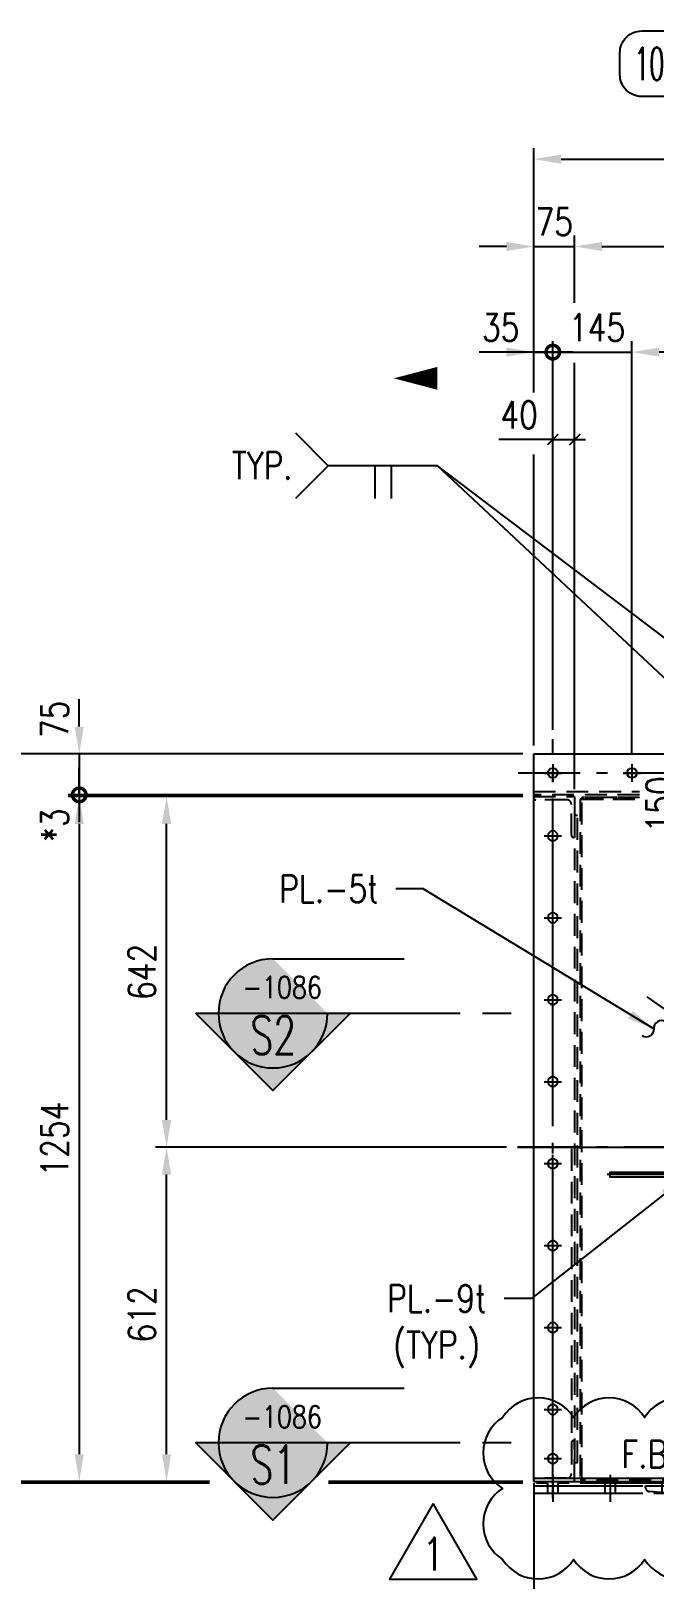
# Model space of a CAD drawing. Header units: millimetres. Extents: x 0 to 232280, y -26939 to 23794.
# Drawn here: x 2657 to 4369, y 2126 to 6376 of the extents above; entities that cross this region are included whole.
import ezdxf
from ezdxf.enums import TextEntityAlignment as Align

# ---------------------------------------------------------------- set-up
doc = ezdxf.new("R2010")
doc.units = ezdxf.units.MM
doc.header["$LTSCALE"] = 30
for name, pattern in [('JNK-CENTER', [34, 30, -1.5, 1, -1.5]), ('JNK-HIDDEN', [3, 2, -1]), ('JNK-PHANTOM', [15, 10, -1, 1, -1, 1, -1])]:
    doc.linetypes.add(name, pattern=pattern)
for name, color, linetype in [('CEN-R', 1, 'JNK-CENTER'), ('CON-C', 4, 'Continuous'), ('CON-G', 3, 'Continuous'), ('CON-W', 7, 'Continuous'), ('CON-Y', 2, 'Continuous'), ('conL-g', 3, 'Continuous'), ('Dim-W', 7, 'Continuous'), ('HID-Y', 2, 'JNK-HIDDEN'), ('PHA-M', 6, 'JNK-PHANTOM'), ('RET PL', 2, 'Continuous'), ('REV-0A', 2, 'Continuous'), ('rev-1', 2, 'Continuous'), ('rev-B', 2, 'Continuous'), ('TXT-Y', 2, 'Continuous')]:
    doc.layers.add(name, color=color, linetype=linetype)
doc.styles.add('SIMPLEX', font='simplex.shx', dxfattribs={"width": 0.8})
doc.dimstyles.new('DIM30_15', dxfattribs={"dimscale": 30, "dimtxt": 2.5, "dimasz": 2.5, "dimexe": 1, "dimexo": 1, "dimgap": 1, "dimtad": 1, "dimdec": 0, "dimlfac": 0.5, "dimdsep": 46, "dimtxsty": 'SIMPLEX', "dimcen": 0, "dimclrd": 7, "dimclre": 7, "dimclrt": 2, "dimadec": 1, "dimazin": 2, "dimtfac": 1, "dimtdec": 0, "dimtix": 1, "dimtmove": 2, "dimatfit": 0, "dimfxl": 1, "dimtolj": 1, "dimtzin": 0, "dimarcsym": 0})
doc.dimstyles.new('DIM30X1.5', dxfattribs={"dimscale": 30, "dimtxt": 2.5, "dimasz": 2.5, "dimexe": 1, "dimexo": 1, "dimgap": 1, "dimtad": 1, "dimdec": 0, "dimlfac": 0.666667, "dimdsep": 46, "dimtxsty": 'SIMPLEX', "dimcen": 0, "dimclrd": 7, "dimclre": 7, "dimclrt": 2, "dimadec": 1, "dimazin": 2, "dimtfac": 1, "dimtdec": 0, "dimtix": 1, "dimtmove": 2, "dimatfit": 0, "dimfxl": 1, "dimtolj": 1, "dimtzin": 0, "dimarcsym": 0})
pattern_1 = [(45, (-8613.555, -3308.335), (-8.41899, 8.41899), [])]

# ---------------------------------------------------------------- blocks, each defined once
blk = doc.blocks.new('A$C2FEE125F')
at = {"layer": 'CEN-R'}
for p, q in [((-16, 0), (16, 0)), ((0, 16), (0, -16))]:
    blk.add_line(p, q, dxfattribs=at)
at = {"layer": 'conL-g'}
blk.add_circle((0, 0), 9, dxfattribs=at)
blk = doc.blocks.new('*D178')
at = {"layer": 'DEFPOINTS', "color": 0, "transparency": 16777216}
for p in [(6160.7, 5784.4), (4150.7, 5658.3), (6160.7, 4269.9)]:
    blk.add_point(p, dxfattribs=at)
at = {"layer": 'TXT-Y', "color": 7, "lineweight": -2, "transparency": 16777216}
for p, q in [((4150.7, 5688.3), (4150.7, 5814.4)), ((4225.7, 5784.4), (6085.7, 5784.4)), ((6160.7, 5636.9), (6160.7, 5814.4)), ((6160.7, 4299.9), (6160.7, 5456.9))]:
    blk.add_line(p, q, dxfattribs=at)
at = {"layer": 'TXT-Y', "color": 7, "transparency": 16777216}
for points in [[(4225.7, 5796.9), (4225.7, 5771.9), (4150.7, 5784.4)], [(6085.7, 5796.9), (6085.7, 5771.9), (6160.7, 5784.4)]]:
    blk.add_solid(points, dxfattribs=at)
at = {"layer": 'TXT-Y', "color": 2, "transparency": 16777216, "char_height": 75, "attachment_point": 5, "style": 'SIMPLEX'}
for s, insert in [('\\A1;{\\Fromans,whgtxt|c129;\\W0.9;1340\\A0;\\Fsimplex|c129;\\W0.8;', (5155.7, 5851.9)), ('\\A1;{\\A0; (O/O CASING)}}', (5155.7, 5697.3))]:
    blk.add_mtext(s, dxfattribs=dict(at, insert=insert))
blk = doc.blocks.new('*D185')
at = {"layer": 'CON-W', "color": 7, "lineweight": -2, "transparency": 16777216}
for p, q in [((4038.2, 5383.5), (4038.2, 6054.4)), ((5185.7, 5970.8), (5185.7, 6054.4)), ((4113.2, 6024.4), (5110.7, 6024.4)), ((4038.2, 4414.5), (4038.2, 5213.6))]:
    blk.add_line(p, q, dxfattribs=at)
at = {"layer": 'CON-W', "color": 7, "transparency": 16777216}
for points in [[(4113.2, 6036.9), (4113.2, 6011.9), (4038.2, 6024.4)], [(5110.7, 6036.9), (5110.7, 6011.9), (5185.7, 6024.4)]]:
    blk.add_solid(points, dxfattribs=at)
at = {"layer": 'DEFPOINTS', "color": 0, "transparency": 16777216}
for p in [(5185.7, 6024.4), (5185.7, 5940.8), (4038.2, 4384.5)]:
    blk.add_point(p, dxfattribs=at)
at = {"layer": 'CON-W', "color": 2, "transparency": 16777216, "insert": (4612, 6091.9), "char_height": 75, "attachment_point": 5, "style": 'SIMPLEX'}
blk.add_mtext('\\A1;765', dxfattribs=at)
blk = doc.blocks.new('_DotSmall')
at = {"color": 0, "linetype": 'ByBlock', "const_width": 0.5}
blk.add_lwpolyline([(-0.0625, 0, 1), (0.0625, 0, 1)], format="xyb", close=True, dxfattribs=at)
blk = doc.blocks.new('*D186')
at = {"layer": 'DEFPOINTS', "color": 0, "transparency": 16777216}
for p in [(4090.7, 5494.4), (4090.7, 4427.1), (4038.2, 4384.5)]:
    blk.add_point(p, dxfattribs=at)
at = {"layer": 'Dim-W', "color": 7, "lineweight": -2, "transparency": 16777216}
for p, q in [((3963.2, 5494.4), (3888.2, 5494.4)), ((4038.2, 5383.5), (4038.2, 5524.4)), ((4038.2, 5494.4), (4090.7, 5494.4)), ((4090.7, 4457.1), (4090.7, 5524.4)), ((4090.7, 5494.4), (4165.7, 5494.4)), ((4038.2, 4414.5), (4038.2, 5213.6))]:
    blk.add_line(p, q, dxfattribs=at)
at = {"layer": 'Dim-W', "color": 7, "transparency": 16777216}
blk.add_solid([(3963.2, 5506.9), (3963.2, 5481.9), (4038.2, 5494.4)], dxfattribs=at)
at = {"layer": 'Dim-W', "color": 7, "lineweight": -2, "transparency": 16777216, "xscale": 75, "yscale": 75, "zscale": 75, "rotation": 180}
blk.add_blockref('_DotSmall', (4090.7, 5494.4), dxfattribs=at)
at = {"layer": 'Dim-W', "color": 2, "transparency": 16777216, "insert": (3947.3, 5561.9), "char_height": 75, "attachment_point": 5, "style": 'SIMPLEX'}
blk.add_mtext('\\A1;35', dxfattribs=at)
blk = doc.blocks.new('*D187')
at = {"layer": 'DEFPOINTS', "color": 0, "transparency": 16777216}
for p in [(4308.2, 5494.4), (4090.7, 4427.1), (4308.2, 4358.5)]:
    blk.add_point(p, dxfattribs=at)
at = {"layer": 'Dim-W', "color": 7, "lineweight": -2, "transparency": 16777216}
for p, q in [((4090.7, 4457.1), (4090.7, 5524.4)), ((4090.7, 5494.4), (4308.2, 5494.4)), ((4308.2, 4388.5), (4308.2, 5524.4))]:
    blk.add_line(p, q, dxfattribs=at)
at = {"layer": 'Dim-W', "color": 7, "lineweight": -2, "transparency": 16777216, "xscale": 75, "yscale": 75, "zscale": 75, "rotation": 180}
blk.add_blockref('_DotSmall', (4090.7, 5494.4), dxfattribs=at)
at = {"layer": 'Dim-W', "color": 2, "transparency": 16777216, "insert": (4212.3, 5561.9), "char_height": 75, "attachment_point": 5, "style": 'SIMPLEX'}
blk.add_mtext('\\A1;145', dxfattribs=at)
blk = doc.blocks.new('_None')
blk = doc.blocks.new('_ArchTick')
at = {"color": 0, "linetype": 'ByBlock', "const_width": 0.15}
blk.add_lwpolyline([(-0.5, -0.5), (0.5, 0.5)], dxfattribs=at)
blk = doc.blocks.new('*D188')
at = {"layer": 'CON-W', "color": 7, "lineweight": -2, "transparency": 16777216}
for p, q in [((4090.7, 4457.1), (4090.7, 5284.4)), ((4150.7, 4294.3), (4150.7, 5284.4)), ((4090.7, 5254.4), (4060.7, 5254.4)), ((4090.7, 5254.4), (4150.7, 5254.4)), ((4150.7, 5254.4), (4180.7, 5254.4))]:
    blk.add_line(p, q, dxfattribs=at)
at = {"layer": 'DEFPOINTS', "color": 0, "transparency": 16777216}
for p in [(4150.7, 5254.4), (4090.7, 4427.1), (4150.7, 4264.3)]:
    blk.add_point(p, dxfattribs=at)
at = {"layer": 'CON-W', "color": 7, "lineweight": -2, "transparency": 16777216, "xscale": 30, "yscale": 30, "zscale": 30}
blk.add_blockref('_ArchTick', (4090.7, 5254.4), dxfattribs=at)
at = {"layer": 'CON-W', "color": 7, "lineweight": -2, "transparency": 16777216, "xscale": 30, "yscale": 30, "zscale": 30, "rotation": 180}
blk.add_blockref('_ArchTick', (4150.7, 5254.4), dxfattribs=at)
at = {"layer": 'CON-W', "color": 2, "transparency": 16777216, "insert": (3998.2, 5321.9), "char_height": 75, "attachment_point": 5, "style": 'SIMPLEX'}
blk.add_mtext('\\A1;40', dxfattribs=at)
blk = doc.blocks.new('*D189')
at = {"layer": 'CON-W', "color": 7, "lineweight": -2, "transparency": 16777216}
for p, q in [((3963.2, 5784.4), (3888.2, 5784.4)), ((4038.2, 5524.4), (4038.2, 5814.4)), ((4038.2, 5784.4), (4150.7, 5784.4)), ((4150.7, 5688.3), (4150.7, 5814.4)), ((4225.7, 5784.4), (4300.7, 5784.4)), ((4038.2, 4414.5), (4038.2, 5213.6))]:
    blk.add_line(p, q, dxfattribs=at)
at = {"layer": 'CON-W', "color": 7, "transparency": 16777216}
for points in [[(3963.2, 5796.9), (3963.2, 5771.9), (4038.2, 5784.4)], [(4225.7, 5796.9), (4225.7, 5771.9), (4150.7, 5784.4)]]:
    blk.add_solid(points, dxfattribs=at)
at = {"layer": 'DEFPOINTS', "color": 0, "transparency": 16777216}
for p in [(4150.7, 5784.4), (4150.7, 5658.3), (4038.2, 4384.5)]:
    blk.add_point(p, dxfattribs=at)
at = {"layer": 'CON-W', "color": 2, "transparency": 16777216, "insert": (4094.5, 5851.9), "char_height": 75, "attachment_point": 5, "style": 'SIMPLEX'}
blk.add_mtext('\\A1;75', dxfattribs=at)
blk = doc.blocks.new('DUCT-TAG')
at = {"layer": 'CON-G'}
blk.add_lwpolyline([(-9.49, -1), (-9.49, 1, -0.414214), (-7.49, 3), (7.49, 3, -0.414214), (9.49, 1), (9.49, -1, -0.414214), (7.49, -3), (-7.49, -3, -0.414214)], format="xyb", close=True, dxfattribs=at)
at = {"layer": 'CON-G', "style": 'SIMPLEX', "width": 1.246304}
blk.add_attdef('NAME', text='', height=3, dxfattribs=at).set_placement((-8.19, -1.5), (8.19, -1.5), align=Align.FIT)
at = {"layer": 'CON-Y', "style": 'SIMPLEX'}
blk.add_attdef('ELEVATION', text='', height=2, dxfattribs=at).set_placement((0, -6.02), align=Align.CENTER)
blk = doc.blocks.new('*D190')
at = {"layer": 'DEFPOINTS', "color": 0, "transparency": 16777216}
for p in [(4308.2, 5494.4), (4308.2, 5494.4), (6063.2, 5494.4)]:
    blk.add_point(p, dxfattribs=at)
at = {"layer": 'Dim-W', "color": 7, "lineweight": -2, "transparency": 16777216}
blk.add_line((5988.2, 5494.4), (4383.2, 5494.4), dxfattribs=at)
at = {"layer": 'Dim-W', "color": 7, "transparency": 16777216}
for points in [[(4383.2, 5506.9), (4383.2, 5481.9), (4308.2, 5494.4)], [(5988.2, 5506.9), (5988.2, 5481.9), (6063.2, 5494.4)]]:
    blk.add_solid(points, dxfattribs=at)
at = {"layer": 'Dim-W', "color": 2, "transparency": 16777216, "insert": (5185.7, 5561.9), "char_height": 75, "attachment_point": 5, "style": 'SIMPLEX'}
blk.add_mtext('\\A1;9 @130 = 1170', dxfattribs=at)
blk = doc.blocks.new('*D196')
at = {"layer": 'CON-W', "color": 7, "lineweight": -2, "transparency": 16777216}
for p, q in [((3147.5, 2388.7), (2519.3, 2388.7)), ((4008.2, 2388.7), (3474.2, 2388.7)), ((2549.3, 2081.2), (2549.3, 2313.7)), ((3897.1, 2006.2), (2519.3, 2006.2))]:
    blk.add_line(p, q, dxfattribs=at)
at = {"layer": 'CON-W', "color": 7, "transparency": 16777216}
for points in [[(2536.8, 2313.7), (2561.8, 2313.7), (2549.3, 2388.7)], [(2536.8, 2081.2), (2561.8, 2081.2), (2549.3, 2006.2)]]:
    blk.add_solid(points, dxfattribs=at)
at = {"layer": 'DEFPOINTS', "color": 0, "transparency": 16777216}
for p in [(2549.3, 2388.7), (4038.2, 2388.7), (3927.1, 2006.2)]:
    blk.add_point(p, dxfattribs=at)
at = {"layer": 'CON-W', "color": 2, "transparency": 16777216, "insert": (2481.8, 2197.5), "char_height": 75, "attachment_point": 5, "rotation": 90, "style": 'SIMPLEX'}
blk.add_mtext('\\A1;255', dxfattribs=at)
blk = doc.blocks.new('*D197')
at = {"layer": 'CON-W', "color": 7, "lineweight": -2, "transparency": 16777216}
for p, q in [((2549.3, 2468.2), (2549.3, 2543.2)), ((3147.5, 2393.2), (2519.3, 2393.2)), ((3147.5, 2388.7), (2519.3, 2388.7)), ((2549.3, 2388.7), (2549.3, 2393.2)), ((4008.2, 2393.2), (3474.2, 2393.2)), ((4008.2, 2388.7), (3474.2, 2388.7)), ((2549.3, 2313.7), (2549.3, 2238.7))]:
    blk.add_line(p, q, dxfattribs=at)
at = {"layer": 'CON-W', "color": 7, "transparency": 16777216}
for points in [[(2536.8, 2468.2), (2561.8, 2468.2), (2549.3, 2393.2)], [(2536.8, 2313.7), (2561.8, 2313.7), (2549.3, 2388.7)]]:
    blk.add_solid(points, dxfattribs=at)
at = {"layer": 'DEFPOINTS', "color": 0, "transparency": 16777216}
for p in [(2549.3, 2393.2), (4038.2, 2393.2), (4038.2, 2388.7)]:
    blk.add_point(p, dxfattribs=at)
at = {"layer": 'CON-W', "color": 2, "transparency": 16777216, "insert": (2481.8, 2458.2), "char_height": 75, "attachment_point": 5, "rotation": 90, "style": 'SIMPLEX'}
blk.add_mtext('\\A1;*3', dxfattribs=at)
blk = doc.blocks.new('*D198')
at = {"layer": 'CON-W', "color": 7, "lineweight": -2, "transparency": 16777216}
for p, q in [((4008.2, 4391.2), (2519.3, 4391.2)), ((2549.3, 2468.2), (2549.3, 4316.2)), ((3147.5, 2393.2), (2519.3, 2393.2)), ((4008.2, 2393.2), (3474.2, 2393.2))]:
    blk.add_line(p, q, dxfattribs=at)
at = {"layer": 'CON-W', "color": 7, "transparency": 16777216}
for points in [[(2536.8, 4316.2), (2561.8, 4316.2), (2549.3, 4391.2)], [(2536.8, 2468.2), (2561.8, 2468.2), (2549.3, 2393.2)]]:
    blk.add_solid(points, dxfattribs=at)
at = {"layer": 'DEFPOINTS', "color": 0, "transparency": 16777216}
for p in [(2549.3, 4391.2), (4038.2, 4391.2), (4038.2, 2393.2)]:
    blk.add_point(p, dxfattribs=at)
at = {"layer": 'CON-W', "color": 2, "transparency": 16777216, "insert": (2481.8, 3392.2), "char_height": 75, "attachment_point": 5, "rotation": 90, "style": 'SIMPLEX'}
blk.add_mtext('\\A1;1332', dxfattribs=at)
blk = doc.blocks.new('*D199')
at = {"layer": 'CON-W', "color": 7, "lineweight": -2, "transparency": 16777216}
for p, q in [((3963.7, 3311.2), (2999.3, 3311.2)), ((3029.3, 2468.2), (3029.3, 3236.2)), ((3147.5, 2393.2), (2999.3, 2393.2)), ((4008.2, 2393.2), (3474.2, 2393.2))]:
    blk.add_line(p, q, dxfattribs=at)
at = {"layer": 'CON-W', "color": 7, "transparency": 16777216}
for points in [[(3016.8, 3236.2), (3041.8, 3236.2), (3029.3, 3311.2)], [(3016.8, 2468.2), (3041.8, 2468.2), (3029.3, 2393.2)]]:
    blk.add_solid(points, dxfattribs=at)
at = {"layer": 'DEFPOINTS', "color": 0, "transparency": 16777216}
for p in [(3029.3, 3311.2), (3993.7, 3311.2), (4038.2, 2393.2)]:
    blk.add_point(p, dxfattribs=at)
at = {"layer": 'CON-W', "color": 2, "transparency": 16777216, "insert": (2961.8, 2852.2), "char_height": 75, "attachment_point": 5, "rotation": 90, "style": 'SIMPLEX'}
blk.add_mtext('\\A1;612', dxfattribs=at)
blk = doc.blocks.new('*D200')
at = {"layer": 'CON-W', "color": 7, "lineweight": -2, "transparency": 16777216}
for p, q in [((4008.2, 4274.2), (2999.3, 4274.2)), ((3029.3, 3386.2), (3029.3, 4199.2)), ((3963.7, 3311.2), (2999.3, 3311.2))]:
    blk.add_line(p, q, dxfattribs=at)
at = {"layer": 'CON-W', "color": 7, "transparency": 16777216}
for points in [[(3016.8, 4199.2), (3041.8, 4199.2), (3029.3, 4274.2)], [(3016.8, 3386.2), (3041.8, 3386.2), (3029.3, 3311.2)]]:
    blk.add_solid(points, dxfattribs=at)
at = {"layer": 'DEFPOINTS', "color": 0, "transparency": 16777216}
for p in [(3029.3, 4274.2), (4038.2, 4274.2), (3993.7, 3311.2)]:
    blk.add_point(p, dxfattribs=at)
at = {"layer": 'CON-W', "color": 2, "transparency": 16777216, "insert": (2961.8, 3792.7), "char_height": 75, "attachment_point": 5, "rotation": 90, "style": 'SIMPLEX'}
blk.add_mtext('\\A1;642', dxfattribs=at)
blk = doc.blocks.new('*D201')
at = {"layer": 'DEFPOINTS', "color": 0, "transparency": 16777216}
for p in [(4038.2, 4391.2), (2789.3, 4278.7), (4038.2, 4278.7)]:
    blk.add_point(p, dxfattribs=at)
at = {"layer": 'Dim-W', "color": 7, "lineweight": -2, "transparency": 16777216}
for p, q in [((2789.3, 4466.2), (2789.3, 4541.2)), ((4008.2, 4391.2), (2759.3, 4391.2)), ((2789.3, 4391.2), (2789.3, 4278.7)), ((4008.2, 4278.7), (2759.3, 4278.7)), ((2789.3, 4278.7), (2789.3, 4203.7))]:
    blk.add_line(p, q, dxfattribs=at)
at = {"layer": 'Dim-W', "color": 7, "transparency": 16777216}
blk.add_solid([(2776.8, 4466.2), (2801.8, 4466.2), (2789.3, 4391.2)], dxfattribs=at)
at = {"layer": 'Dim-W', "color": 7, "lineweight": -2, "transparency": 16777216, "xscale": 75, "yscale": 75, "zscale": 75, "rotation": 90}
blk.add_blockref('_DotSmall', (2789.3, 4278.7), dxfattribs=at)
at = {"layer": 'Dim-W', "color": 2, "transparency": 16777216, "insert": (2721.8, 4486), "char_height": 75, "attachment_point": 5, "rotation": 90, "style": 'SIMPLEX'}
blk.add_mtext('\\A1;75', dxfattribs=at)
blk = doc.blocks.new('*D202')
at = {"layer": 'DEFPOINTS', "color": 0, "transparency": 16777216}
for p in [(2789.3, 4274.2), (4038.2, 4278.7), (4038.2, 4274.2)]:
    blk.add_point(p, dxfattribs=at)
at = {"layer": 'Dim-W', "color": 7, "lineweight": -2, "transparency": 16777216}
for p, q in [((2789.3, 4278.7), (2789.3, 4353.7)), ((4008.2, 4278.7), (2759.3, 4278.7)), ((4008.2, 4274.2), (2759.3, 4274.2)), ((2789.3, 4278.7), (2789.3, 4274.2)), ((2789.3, 4199.2), (2789.3, 4124.2))]:
    blk.add_line(p, q, dxfattribs=at)
at = {"layer": 'Dim-W', "color": 7, "transparency": 16777216}
blk.add_solid([(2776.8, 4199.2), (2801.8, 4199.2), (2789.3, 4274.2)], dxfattribs=at)
at = {"layer": 'Dim-W', "color": 7, "lineweight": -2, "transparency": 16777216, "xscale": 75, "yscale": 75, "zscale": 75, "rotation": 270}
blk.add_blockref('_DotSmall', (2789.3, 4278.7), dxfattribs=at)
at = {"layer": 'Dim-W', "color": 2, "transparency": 16777216, "insert": (2721.8, 4195.5), "char_height": 75, "attachment_point": 5, "rotation": 90, "style": 'SIMPLEX'}
blk.add_mtext('\\A1;*3', dxfattribs=at)
blk = doc.blocks.new('*D203')
at = {"layer": 'CON-W', "color": 7, "lineweight": -2, "transparency": 16777216}
for p, q in [((4008.2, 4274.2), (2759.3, 4274.2)), ((2789.3, 4199.2), (2789.3, 2468.2)), ((3147.5, 2393.2), (2759.3, 2393.2)), ((4008.2, 2393.2), (3474.2, 2393.2))]:
    blk.add_line(p, q, dxfattribs=at)
at = {"layer": 'CON-W', "color": 7, "transparency": 16777216}
for points in [[(2776.8, 4199.2), (2801.8, 4199.2), (2789.3, 4274.2)], [(2776.8, 2468.2), (2801.8, 2468.2), (2789.3, 2393.2)]]:
    blk.add_solid(points, dxfattribs=at)
at = {"layer": 'DEFPOINTS', "color": 0, "transparency": 16777216}
for p in [(4038.2, 4274.2), (2789.3, 2393.2), (4038.2, 2393.2)]:
    blk.add_point(p, dxfattribs=at)
at = {"layer": 'CON-W', "color": 2, "transparency": 16777216, "insert": (2721.8, 3333.7), "char_height": 75, "attachment_point": 5, "rotation": 90, "style": 'SIMPLEX'}
blk.add_mtext('\\A1;1254', dxfattribs=at)
blk = doc.blocks.new('SECMARK1')
at = {"layer": 'CON-Y'}
h = blk.add_hatch(color=256, dxfattribs=at)
edge = h.paths.add_edge_path()
edge.add_line((21.83, 7.07), (18.29, 3.54))
edge.add_arc((21.83, 0), 5, 45, 135, ccw=False)
edge.add_line((25.36, 3.54), (21.83, 7.07))
h = blk.add_hatch(color=256, dxfattribs=at)
edge = h.paths.add_edge_path()
edge.add_line((14.76, 0), (16.83, 0))
edge.add_arc((21.83, 0), 5, 135, 180, ccw=False)
edge.add_line((18.29, 3.54), (14.76, 0))
edge = h.paths.add_edge_path()
edge.add_arc((21.83, 0), 5, 270, 540)
h = blk.add_hatch(color=256, dxfattribs=at)
edge = h.paths.add_edge_path()
edge.add_line((26.83, 0), (28.9, 0))
edge.add_line((28.9, 0), (25.36, 3.54))
edge.add_arc((21.83, 0), 5, 0, 45, ccw=False)
at = {"layer": 'CON-C'}
blk.add_line((0, 0), (2.63, 0), dxfattribs=at)
blk.add_lwpolyline([(4.67, 0), (28.9, 0), (21.83, 7.07), (14.76, 0)], dxfattribs=at)
at = {"layer": 'CON-Y'}
blk.add_line((21.83, -5), (9.82, -5), dxfattribs=at)
blk.add_arc((21.83, 0), 5, 270, 180, dxfattribs=at)
at = {"layer": 'CON-C', "style": 'SIMPLEX', "width": 0.8}
blk.add_attdef('TAG', text='', height=3.5, dxfattribs=at).set_placement((21.8, 0.58), align=Align.CENTER)
at = {"layer": 'CON-Y', "style": 'SIMPLEX', "width": 0.8}
blk.add_attdef('H0000-0000', text='', height=2, dxfattribs=at).set_placement((24.66, -3.38), align=Align.RIGHT)
blk = doc.blocks.new('*D209')
at = {"layer": 'DEFPOINTS', "color": 0, "transparency": 16777216}
for p in [(4455.4, 4391.2), (4455.4, 4391.2), (4615.7, 4166.2)]:
    blk.add_point(p, dxfattribs=at)
at = {"layer": 'Dim-W', "color": 7, "lineweight": -2, "transparency": 16777216}
for p, q in [((4455.4, 4241.2), (4455.4, 4316.2)), ((4585.7, 4166.2), (4425.4, 4166.2))]:
    blk.add_line(p, q, dxfattribs=at)
at = {"layer": 'Dim-W', "color": 7, "transparency": 16777216}
for points in [[(4442.9, 4316.2), (4467.9, 4316.2), (4455.4, 4391.2)], [(4442.9, 4241.2), (4467.9, 4241.2), (4455.4, 4166.2)]]:
    blk.add_solid(points, dxfattribs=at)
at = {"layer": 'Dim-W', "color": 2, "transparency": 16777216, "insert": (4385, 4252.5), "char_height": 75, "attachment_point": 5, "rotation": 90, "style": 'SIMPLEX'}
blk.add_mtext('\\A1;150', dxfattribs=at)
blk = doc.blocks.new('A$C01CB79A4')
at = {"layer": 'PHA-M'}
h = blk.add_hatch(dxfattribs=at)
h.set_pattern_fill('ANSI31,_O', color=256, scale=3.75)
h.set_pattern_definition(pattern_1)
h.paths.add_polyline_path([(-1717.5, -391.5), (-1717.5, -382.5), (-1792.5, -382.5), (-1867.5, -382.5), (-1867.5, -391.5)])
h = blk.add_hatch(dxfattribs=at)
h.set_pattern_fill('ANSI31,_O', color=256, scale=3.75)
h.set_pattern_definition(pattern_1)
h.paths.add_polyline_path([(-667.5, -382.5), (-592.5, -382.5), (-517.5, -382.5), (-517.5, -391.5), (-667.5, -391.5)])
at = {"layer": 'CON-G'}
for p, q in [((-2235, 13.5), (-1192.5, 13.5)), ((-2235, 4.5), (-1192.5, 4.5)), ((0, 13.5), (-1192.5, 13.5)), ((0, 4.5), (-1192.5, 4.5))]:
    blk.add_line(p, q, dxfattribs=at)
at = {"layer": 'PHA-M'}
for p, q in [((-2235, 0), (-2235, -382.5)), ((-2182.5, 23.2), (-2182.5, -50.9)), ((-2182.5, 23.2), (-2182.5, -50.9)), ((-2182.5, 17.1), (-2182.5, -49.3)), ((-2182.5, 9.6), (-2182.5, -50.9)), ((-2182.5, 9.6), (-2182.5, -50.9)), ((-2025, 23.2), (-2025, -50.9)), ((-2025, 23.2), (-2025, -50.9)), ((-2025, 17.1), (-2025, -49.3)), ((-2025, 9.6), (-2025, -50.9)), ((-2025, 9.6), (-2025, -50.9)), ((-1867.5, -48.5), (-1867.5, 18.7)), ((-1717.5, 23.2), (-1717.5, -50.9)), ((-1717.5, 23.2), (-1717.5, -50.9)), ((-1717.5, 17.1), (-1717.5, -49.3)), ((-1717.5, 9.6), (-1717.5, -50.9)), ((-1717.5, 9.6), (-1717.5, -50.9)), ((-1560, 23.2), (-1560, -50.9)), ((-1560, 23.2), (-1560, -50.9)), ((-1560, 17.1), (-1560, -49.3)), ((-1560, 9.6), (-1560, -50.9)), ((-1560, 9.6), (-1560, -50.9)), ((-1402.5, 23.2), (-1402.5, -50.9)), ((-1402.5, 23.2), (-1402.5, -50.9)), ((-1402.5, 17.1), (-1402.5, -49.3)), ((-1402.5, 9.6), (-1402.5, -50.9)), ((-1402.5, 9.6), (-1402.5, -50.9)), ((-1192.5, 23.2), (-1192.5, -50.9)), ((-1192.5, 23.2), (-1192.5, -50.9)), ((-1192.5, 17.1), (-1192.5, -49.3)), ((-1192.5, 9.6), (-1192.5, -50.9)), ((-1192.5, 9.6), (-1192.5, -50.9)), ((-982.5, 23.2), (-982.5, -50.9)), ((-982.5, 23.2), (-982.5, -50.9)), ((-982.5, 17.1), (-982.5, -49.3)), ((-982.5, 9.6), (-982.5, -50.9)), ((-982.5, 9.6), (-982.5, -50.9)), ((-825, 23.2), (-825, -50.9)), ((-825, 23.2), (-825, -50.9)), ((-825, 17.1), (-825, -49.3)), ((-825, 9.6), (-825, -50.9)), ((-825, 9.6), (-825, -50.9)), ((-667.5, 23.2), (-667.5, -50.9)), ((-667.5, 23.2), (-667.5, -50.9)), ((-667.5, 17.1), (-667.5, -49.3)), ((-667.5, 9.6), (-667.5, -50.9)), ((-667.5, 9.6), (-667.5, -50.9)), ((-517.5, -48.5), (-517.5, 18.7)), ((-285, 23.2), (-285, -50.9)), ((-285, 23.2), (-285, -50.9)), ((-285, 17.1), (-285, -49.3)), ((-285, 9.6), (-285, -50.9)), ((-285, 9.6), (-285, -50.9)), ((-52.5, 23.2), (-52.5, -50.9)), ((-52.5, 23.2), (-52.5, -50.9)), ((-52.5, 17.1), (-52.5, -49.3)), ((-52.5, 9.6), (-52.5, -50.9)), ((-52.5, 9.6), (-52.5, -50.9)), ((0, 0), (0, -382.5)), ((-2235, -27), (-1792.5, -27)), ((-2196.8, 0), (-2196.8, -27)), ((-2168.3, 0), (-2168.3, -27)), ((-2039.3, 0), (-2039.3, -27)), ((-2010.8, 0), (-2010.8, -27)), ((-1927.5, -12.1), (-1927.5, -7.5)), ((-1927.5, -7.5), (-1792.5, -7.5)), ((-1825.2, -30.6), (-1917.9, -22.5)), ((-1881.8, -25.7), (-1881.8, 0)), ((-1853.3, -28.2), (-1853.3, 0)), ((-1810.5, -363), (-1810.5, -27)), ((-1792.5, -7.5), (-1792.5, -382.5)), ((-1192.5, -7.5), (-1792.5, -7.5)), ((-1792.5, -7.5), (-1792.5, -382.5)), ((-1657.5, -7.5), (-1792.5, -7.5)), ((-1192.5, -27), (-1792.5, -27)), ((-1774.5, -363), (-1774.5, -27)), ((-1731.8, 0), (-1731.8, -27)), ((-1703.3, 0), (-1703.3, -27)), ((-1574.3, 0), (-1574.3, -27)), ((-1545.8, 0), (-1545.8, -27)), ((-1416.8, 0), (-1416.8, -27)), ((-1388.3, 0), (-1388.3, -27)), ((-1206.8, 0), (-1206.8, -27)), ((-1192.5, -7.5), (-592.5, -7.5)), ((-1192.5, -27), (-592.5, -27)), ((-1178.3, 0), (-1178.3, -27)), ((-996.8, 0), (-996.8, -27)), ((-968.3, 0), (-968.3, -27)), ((-839.3, 0), (-839.3, -27)), ((-810.8, 0), (-810.8, -27)), ((-727.5, -7.5), (-592.5, -7.5)), ((-681.8, 0), (-681.8, -27)), ((-653.3, 0), (-653.3, -27)), ((-610.5, -363), (-610.5, -27)), ((-592.5, -7.5), (-592.5, -382.5)), ((-457.5, -7.5), (-592.5, -7.5)), ((-592.5, -7.5), (-592.5, -382.5)), ((0, -27), (-592.5, -27)), ((-574.5, -363), (-574.5, -27)), ((-559.8, -30.6), (-467.1, -22.5)), ((-531.8, -28.2), (-531.8, 0)), ((-503.3, -25.7), (-503.3, 0)), ((-457.5, -12.1), (-457.5, -7.5)), ((-299.3, 0), (-299.3, -27)), ((-270.8, 0), (-270.8, -27)), ((-66.8, 0), (-66.8, -27)), ((-38.3, 0), (-38.3, -27)), ((-1806, -338.4), (-1806, -51.6)), ((-579, -338.4), (-579, -51.6)), ((-1758.2, -105), (-1824.1, -105)), ((-1774.5, -87.8), (-1810.5, -87.8)), ((-1774.5, -122.3), (-1810.5, -122.3)), ((-626.8, -105), (-560.9, -105)), ((-610.5, -87.8), (-574.5, -87.8)), ((-610.5, -122.3), (-574.5, -122.3)), ((-1758.2, -285), (-1824.1, -285)), ((-1774.5, -267.8), (-1806, -267.8)), ((-626.8, -285), (-560.9, -285)), ((-610.5, -267.8), (-579, -267.8)), ((-1957.5, -339.8), (-1957.5, -413.9)), ((-1957.5, -339.8), (-1957.5, -413.9)), ((-1774.5, -302.3), (-1806, -302.3)), ((-1507.5, -339.8), (-1507.5, -413.9)), ((-1507.5, -339.8), (-1507.5, -413.9)), ((-1087.5, -339.8), (-1087.5, -413.9)), ((-1087.5, -339.8), (-1087.5, -413.9)), ((-1087.5, -339.8), (-1087.5, -413.9)), ((-1087.5, -339.8), (-1087.5, -413.9)), ((-712.5, -339.8), (-712.5, -413.9)), ((-712.5, -339.8), (-712.5, -413.9)), ((-610.5, -302.3), (-579, -302.3)), ((-234, -339.8, 0), (-234, -413.9, 0)), ((-234, -339.8, 0), (-234, -413.9, 0)), ((-2346.1, -382.5), (-1192.5, -382.5)), ((-2235, -363), (-1792.5, -363)), ((-1974, -363), (-1974, -391.5)), ((-1957.5, -345.9), (-1957.5, -412.3)), ((-1957.5, -353.4), (-1957.5, -413.9)), ((-1957.5, -353.4), (-1957.5, -413.9)), ((-1941, -363), (-1941, -391.5)), ((-1927.5, -382.5), (-1927.5, -377.9)), ((-1792.5, -382.5), (-1927.5, -382.5)), ((-1917.9, -367.5), (-1825.2, -359.4)), ((-1867.5, -391.5), (-1867.5, -382.5)), ((-1192.5, -363), (-1792.5, -363)), ((-1192.5, -382.5), (-1792.5, -382.5)), ((-1792.5, -382.5), (-1657.5, -382.5)), ((-1717.5, -391.5), (-1717.5, -382.5)), ((-1524, -363), (-1524, -391.5)), ((-1507.5, -345.9), (-1507.5, -412.3)), ((-1507.5, -353.4), (-1507.5, -413.9)), ((-1507.5, -353.4), (-1507.5, -413.9)), ((-1491, -363), (-1491, -391.5)), ((-1192.5, -363), (-592.5, -363)), ((111.1, -382.5), (-1192.5, -382.5)), ((-1192.5, -382.5), (-592.5, -382.5)), ((-1104, -363), (-1104, -391.5)), ((-1104, -363), (-1104, -391.5)), ((-1087.5, -345.9), (-1087.5, -412.3)), ((-1087.5, -345.9), (-1087.5, -412.3)), ((-1087.5, -353.4), (-1087.5, -413.9)), ((-1087.5, -353.4), (-1087.5, -413.9)), ((-1087.5, -353.4), (-1087.5, -413.9)), ((-1087.5, -353.4), (-1087.5, -413.9)), ((-1071, -363), (-1071, -391.5)), ((-1071, -363), (-1071, -391.5)), ((-729, -363), (-729, -391.5)), ((-592.5, -382.5), (-727.5, -382.5)), ((-712.5, -345.9), (-712.5, -412.3)), ((-712.5, -353.4), (-712.5, -413.9)), ((-712.5, -353.4), (-712.5, -413.9)), ((-696, -363), (-696, -391.5)), ((-667.5, -391.5), (-667.5, -382.5)), ((0, -363), (-592.5, -363)), ((-592.5, -382.5), (-457.5, -382.5)), ((-467.1, -367.5), (-559.8, -359.4)), ((-517.5, -391.5), (-517.5, -382.5)), ((-457.5, -382.5), (-457.5, -377.9)), ((-250.5, -363, 0), (-250.5, -391.5)), ((-234, -345.9, 0), (-234, -412.3, 0)), ((-234, -353.4, 0), (-234, -413.9, 0)), ((-234, -353.4, 0), (-234, -413.9, 0)), ((-217.5, -363, 0), (-217.5, -391.5)), ((-2340.1, -391.5), (-1192.5, -391.5)), ((105.1, -391.5), (-1192.5, -391.5))]:
    blk.add_line(p, q, dxfattribs=at)
for points in [[(-1807.5, 0), (-2235, 0), (-2235, -7.5), (-1807.5, -7.5)], [(-1807.5, 0), (-2235, 0), (-2235, -7.5), (-1807.5, -7.5)], [(-577.5, 0), (0, 0), (0, -7.5), (-577.5, -7.5)], [(-577.5, 0), (0, 0), (0, -7.5), (-577.5, -7.5)]]:
    blk.add_lwpolyline(points, close=True, dxfattribs=at)
for points in [[(-1192.5, 0), (-1777.5, 0), (-1777.5, -7.5), (-1192.5, -7.5)], [(-1192.5, 0), (-607.5, 0), (-607.5, -7.5), (-1192.5, -7.5)], [(-1792.5, -82.5), (-1792.5, -91.5)], [(-592.5, -82.5), (-592.5, -91.5)]]:
    blk.add_lwpolyline(points, dxfattribs=at)
for points in [[(-2343.1, -400.5, 0.483445), (-2343.1, -387, -0.483445), (-2343.1, -373.5)], [(108.1, -400.5, -0.483445), (108.1, -387, 0.483445), (108.1, -373.5)]]:
    blk.add_lwpolyline(points, format="xyb", dxfattribs=at)
for centre, radius, start, end in [((-1917, -12.1), 10.5, 180, 265), ((-1827, -51.6), 21, 0, 85), ((-558, -51.6), 21, 95, 180), ((-468, -12.1), 10.5, 275, 360), ((-1827, -338.4), 21, 275, 360), ((-558, -338.4), 21, 180, 265), ((-1917, -377.9), 10.5, 95, 180), ((-468, -377.9), 10.5, 0, 85)]:
    blk.add_arc(centre, radius, start, end, dxfattribs=at)
at = {"layer": 'RET PL', "color": 6, "linetype": 'JNK-HIDDEN'}
for points in [[(-1192.5, 9), (-2103, 9), (-2103, 4.5), (-1192.5, 4.5)], [(-1192.5, 9), (-132, 9), (-132, 4.5), (-1192.5, 4.5)]]:
    blk.add_lwpolyline(points, dxfattribs=at)
blk = doc.blocks.new('revmark')
at = {"layer": 'rev-1'}
blk.add_lwpolyline([(0, 0), (-4, -6.93), (4, -6.93)], close=True, dxfattribs=at)
at = {"layer": 'rev-1', "style": 'SIMPLEX', "width": 0.8}
blk.add_attdef('REVMARK', text='', height=3, dxfattribs=at).set_placement((0, -4.62), align=Align.MIDDLE_CENTER)

msp = doc.modelspace()

# ---------------------------------------------------------------- linework, layer by layer
at = {"layer": 'CEN-R'}
for p, q in [((4090.71, 2348.66), (4090.71, 4431.41)), ((5185.71, 4338.72), (3995.36, 4338.72)), ((4522.66, 3603.23), (4350.29, 3723.92)), ((5185.71, 3311.21), (3993.65, 3311.21)), ((3993.65, 3311.21), (5185.71, 3311.21)), ((4412.95, 3236.21), (4240.45, 3236.21))]:
    msp.add_line(p, q, dxfattribs=at)
at = {"layer": 'CON-G'}
for p, q in [((4038.21, 2393.22), (4038.21, 4391.22)), ((4038.21, 4391.22), (5185.71, 4391.22))]:
    msp.add_line(p, q, dxfattribs=at)
msp.add_lwpolyline([(4398.66, 3242.96), (4398.66, 3229.46), (4248.66, 3229.46), (4248.66, 3242.96)], close=True, dxfattribs=at)
at = {"layer": 'CON-W'}
for p, q in [((4145.71, 5494.43), (3933.71, 5494.43)), ((3773.72, 5182.47), (3473.72, 5182.47)), ((3601.22, 5182.47), (3601.22, 5092.47)), ((3646.22, 5182.47), (3646.22, 5092.47)), ((3734.64, 4020.65), (3659.64, 4020.65)), ((4031.76, 2895.65), (3956.76, 2895.65))]:
    msp.add_line(p, q, dxfattribs=at)
msp.add_lwpolyline([(3773.72, 5182.47, 0, 0, 0), (3773.72, 5422.47, 63, 0, 0), (3653.72, 5422.47, 0, 0, 0)], format="xyseb", dxfattribs=at)
msp.add_lwpolyline([(3383.72, 5272.47), (3473.72, 5182.47), (3383.72, 5092.47)], dxfattribs=at)
at = {"layer": 'Dim-W'}
for p, q in [((4150.71, 5630.04), (4150.71, 5698.85)), ((4150.71, 5284.43), (4150.71, 5464.69)), ((4090.71, 5254.43), (3942.3, 5254.43))]:
    msp.add_line(p, q, dxfattribs=at)
msp.add_lwpolyline([(4400.02, 3655.95, 0.6096663), (4368.03, 3636.4, -0.6096663), (4336.03, 3616.84)], format="xyb", dxfattribs=at)
at = {"layer": 'HID-Y', "color": 2}
for p, q in [((4038.21, 4287.72), (4328.78, 4287.72)), ((4038.21, 4278.72), (4038.21, 4286.22)), ((4328.78, 4278.72), (4038.21, 4278.72)), ((4141.71, 3306.69), (4141.71, 2499.72))]:
    msp.add_line(p, q, dxfattribs=at)
for points in [[(4150.71, 4274.22), (4150.71, 4161.72), (4147.71, 4161.72, -0.4142136), (4141.71, 4167.72), (4141.71, 4252.47, 0.4142136), (4128.96, 4265.22), (4044.21, 4265.22, -0.4142136), (4038.21, 4271.22), (4038.21, 4274.22)], [(4150.71, 2393.22), (4150.71, 2505.72), (4147.71, 2505.72, 0.4142136), (4141.71, 2499.72), (4141.71, 2414.97, -0.4142136), (4128.96, 2402.22), (4044.21, 2402.22, 0.4142136), (4038.21, 2396.22), (4038.21, 2393.22)]]:
    msp.add_lwpolyline(points, format="xyb", close=True, dxfattribs=at)
msp.add_lwpolyline([(4150.71, 2445.72), (4158.21, 2445.72), (4158.21, 4221.72), (4150.71, 4221.72)], close=True, dxfattribs=at)
at = {"layer": 'RET PL', "color": 6, "linetype": 'JNK-HIDDEN'}
for points in [[(4165.71, 4266.72), (4328.78, 4266.72)], [(4328.78, 4271.22), (4170.21, 4271.22)], [(4266.84, 4271.22), (4170.21, 4271.22), (4170.21, 4266.72), (4266.84, 4266.72)]]:
    msp.add_lwpolyline(points, dxfattribs=at)
msp.add_lwpolyline([(4170.21, 2397.72), (4170.21, 4266.72), (4165.71, 4266.72), (4165.71, 2397.72)], close=True, dxfattribs=at)
at = {"layer": 'REV-0A'}
msp.add_lwpolyline([(4537.71, 2569.31, 0.5486188), (4342.71, 2569.31, 0.5486188), (4147.71, 2569.31, 0.5486188), (3952.71, 2569.31, 0.5486188), (3952.71, 2374.31, 0.5486188), (3952.71, 2179.31, 0.5486188), (4147.71, 2179.31, 0.5486188), (4342.71, 2179.31, 0.5486188), (4537.71, 2179.31, 0.5486188)], format="xyb", dxfattribs=at)

# ---------------------------------------------------------------- block references
msp.add_blockref('A$C01CB79A4', (6273.21, 2388.72))
at = {"layer": 'CON-G', "xscale": 1.504643962848297, "yscale": 1.504643962848297, "zscale": 1.504643962848297}
for p in [(4090.71, 4338.72), (4308.21, 4338.72)]:
    msp.add_blockref('A$C2FEE125F', p, dxfattribs=at)
at = {"layer": 'CON-G', "xscale": -1.504643962848297, "yscale": 1.504643962848297, "zscale": 1.504643962848297, "rotation": 180}
for p in [(4090.71, 4166.21), (4090.71, 3941.21), (4090.71, 3716.21), (4090.71, 3491.21), (4090.71, 3266.21), (4090.71, 3041.21), (4090.71, 2816.21), (4090.71, 2591.21), (4090.71, 2456.21)]:
    msp.add_blockref('A$C2FEE125F', p, dxfattribs=at)
at = {"layer": 'CON-W'}
ref = msp.add_blockref('DUCT-TAG', (4559.71, 6286.25), dxfattribs=dict(at, xscale=30, yscale=30, zscale=30))
ref.add_attrib('NAME', '1081-RHB-09', dxfattribs={"layer": 'CON-G', "height": 90, "style": 'SIMPLEX', "width": 0.518824}).set_placement((4314.01, 6241.25), (4805.41, 6241.25), align=Align.FIT)
at = {"layer": 'CON-Y'}
ref = msp.add_blockref('SECMARK1', (3976.59, 3678.85), dxfattribs=dict(at, xscale=30, yscale=30, zscale=30, rotation=180))
ref.add_attrib('H0000-0000', '-1086', dxfattribs={"height": 60, "style": 'SIMPLEX', "width": 0.8}).set_placement((3456.12, 3720.25), align=Align.RIGHT)
ref.add_attrib('TAG', 'S2', dxfattribs={"layer": 'CON-C', "height": 105, "style": 'SIMPLEX', "width": 0.7}).set_placement((3322.49, 3566.45), align=Align.CENTER)
ref = msp.add_blockref('SECMARK1', (3976.59, 2499.69), dxfattribs=dict(at, xscale=30, yscale=30, zscale=30, rotation=180))
ref.add_attrib('H0000-0000', '-1086', dxfattribs={"height": 60, "style": 'SIMPLEX', "width": 0.8}).set_placement((3456.12, 2541.09), align=Align.RIGHT)
ref.add_attrib('TAG', 'S1', dxfattribs={"layer": 'CON-C', "height": 105, "style": 'SIMPLEX', "width": 0.7}).set_placement((3322.49, 2387.29), align=Align.CENTER)
at = {"layer": 'REV-0A'}
ref = msp.add_blockref('revmark', (3762.1, 2332.74), dxfattribs=dict(at, xscale=30, yscale=30, zscale=30))
ref.add_attrib('REVMARK', '1', dxfattribs={"layer": 'rev-B', "height": 90, "style": 'SIMPLEX', "width": 0.8}).set_placement((3762.1, 2194.18), align=Align.MIDDLE_CENTER)

# ---------------------------------------------------------------- texts
at = {"layer": 'TXT-Y', "style": 'SIMPLEX', "width": 0.8}
msp.add_text('TYP.', height=75, dxfattribs=at).set_placement((3208.58, 5183.07), align=Align.MIDDLE_LEFT)
for s, p in [('PL.-5t', (3338.86, 3983.15)), ('PL.-9t', (3635.33, 2858.15)), ('(TYP.)', (3651.49, 2730.71))]:
    msp.add_text(s, height=75, dxfattribs=at).set_placement(p)
msp.add_text('F.B-150x6', height=75, dxfattribs=at).set_placement((4500.02, 2431.06), align=Align.CENTER)

# ---------------------------------------------------------------- dimensions: what is measured, and where the dimension line sits
at = {"layer": 'CON-W'}
for base, p2, picture, middle in [((5185.71, 6024.43), (5185.71, 5940.82), '*D185', (4611.96, 6091.93)), ((4150.71, 5784.43), (4150.71, 5658.32), '*D189', (4094.46, 5851.93))]:
    dim = msp.add_linear_dim(base=base, p1=(4038.21, 4384.53), p2=p2, dimstyle='DIM30X1.5', dxfattribs=at)
    dim.commit()
    dim.dimension.update_dxf_attribs({"geometry": picture, "text_midpoint": middle})
dim = msp.add_linear_dim(base=(4150.71, 5254.43), p1=(4090.71, 4427.12), p2=(4150.71, 4264.34), dimstyle='DIM30X1.5', override={"dimasz": 1, "dimblk1": 'ArchTick', "dimblk2": 'ArchTick', "dimsah": 1}, dxfattribs=at)
dim.commit()
dim.dimension.update_dxf_attribs({"geometry": '*D188', "text_midpoint": (3998.15, 5321.93), "dimtype": 160})
for base, p1, p2, picture, middle in [((2549.34, 4391.22), (4038.21, 2393.22), (4038.21, 4391.22), '*D198', (2481.84, 3392.22)), ((2789.34, 2393.22), (4038.21, 4274.22), (4038.21, 2393.22), '*D203', (2721.84, 3333.72)), ((3029.34, 4274.22), (3993.65, 3311.21), (4038.21, 4274.22), '*D200', (2961.84, 3792.71)), ((3029.34, 3311.21), (4038.21, 2393.22), (3993.65, 3311.21), '*D199', (2961.84, 2852.21)), ((2549.34, 2388.72), (3927.14, 2006.22), (4038.21, 2388.72), '*D196', (2481.84, 2197.47))]:
    dim = msp.add_linear_dim(base=base, p1=p1, p2=p2, angle=90, dimstyle='DIM30X1.5', dxfattribs=at)
    dim.commit()
    dim.dimension.update_dxf_attribs({"geometry": picture, "text_midpoint": middle})
dim = msp.add_linear_dim(base=(2549.34, 2393.22), p1=(4038.21, 2388.72), p2=(4038.21, 2393.22), angle=90, text='*<>', dimstyle='DIM30X1.5', dxfattribs=at)
dim.commit()
dim.dimension.update_dxf_attribs({"geometry": '*D197', "text_midpoint": (2481.84, 2458.19), "dimtype": 160})
at = {"layer": 'Dim-W'}
dim = msp.add_linear_dim(base=(4308.21, 5494.43), p1=(6063.21, 5494.43), p2=(4308.21, 5494.43), angle=180, text='9 @130 = <>', dimstyle='DIM30X1.5', dxfattribs=at)
dim.commit()
dim.dimension.update_dxf_attribs({"geometry": '*D190', "text_midpoint": (5185.71, 5561.93)})
for base, p1, p2, override, picture, middle in [((4090.71, 5494.43), (4038.21, 4384.53), (4090.71, 4427.12), {"dimblk2": 'DotSmall', "dimsah": 1}, '*D186', (3947.3, 5561.93)), ((4308.21, 5494.43), (4090.71, 4427.12), (4308.21, 4358.54), {"dimblk1": 'DotSmall', "dimblk2": 'None', "dimsah": 1}, '*D187', (4212.32, 5561.93))]:
    dim = msp.add_linear_dim(base=base, p1=p1, p2=p2, dimstyle='DIM30X1.5', override=override, dxfattribs=at)
    dim.commit()
    dim.dimension.update_dxf_attribs({"geometry": picture, "text_midpoint": middle, "dimtype": 160})
dim = msp.add_linear_dim(base=(2789.34, 4278.72), p1=(4038.21, 4391.22), p2=(4038.21, 4278.72), angle=90, dimstyle='DIM30X1.5', override={"dimblk2": 'DotSmall', "dimsah": 1}, dxfattribs=at)
dim.commit()
dim.dimension.update_dxf_attribs({"geometry": '*D201', "text_midpoint": (2721.84, 4486), "dimtype": 160})
dim = msp.add_linear_dim(base=(4455.41, 4391.22), p1=(4615.71, 4166.22), p2=(4455.41, 4391.22), angle=90, dimstyle='DIM30X1.5', dxfattribs=at)
dim.commit()
dim.dimension.update_dxf_attribs({"geometry": '*D209', "text_midpoint": (4384.98, 4252.51), "dimtype": 160})
dim = msp.add_linear_dim(base=(2789.34, 4274.22), p1=(4038.21, 4278.72), p2=(4038.21, 4274.22), angle=90, text='*<>', dimstyle='DIM30X1.5', override={"dimblk1": 'DotSmall', "dimsah": 1}, dxfattribs=at)
dim.commit()
dim.dimension.update_dxf_attribs({"geometry": '*D202', "text_midpoint": (2721.84, 4195.53), "dimtype": 160})
at = {"layer": 'TXT-Y', "color": 2}
dim = msp.add_linear_dim(base=(6160.71, 5784.43), p1=(4150.71, 5658.32), p2=(6160.71, 4269.92), text='{\\Fromans,whgtxt|c129;\\W0.9;<>\\A0;\\Fsimplex|c129;\\W0.8;\\X{\\A0; (O/O CASING)}}', dimstyle='DIM30X1.5', dxfattribs=at)
dim.commit()
dim.dimension.update_dxf_attribs({"geometry": '*D178', "text_midpoint": (5155.71, 5784.43)})

# ---------------------------------------------------------------- leaders
at = {"layer": 'CON-W'}
for points in [[(5185.71, 3861.26), (3773.72, 5182.47)], [(5185.71, 4113.18), (3773.72, 5182.47)], [(4368.03, 3636.4), (3734.64, 4020.65)]]:
    msp.add_leader(points, dimstyle='DIM30_15', dxfattribs=at)
msp.add_leader([(4456.41, 3229.46), (4031.76, 2895.65)], dimstyle='DIM30_15', override={"dimgap": 1, "dimtad": 0}, dxfattribs=at)

doc.saveas('drawing.dxf')
